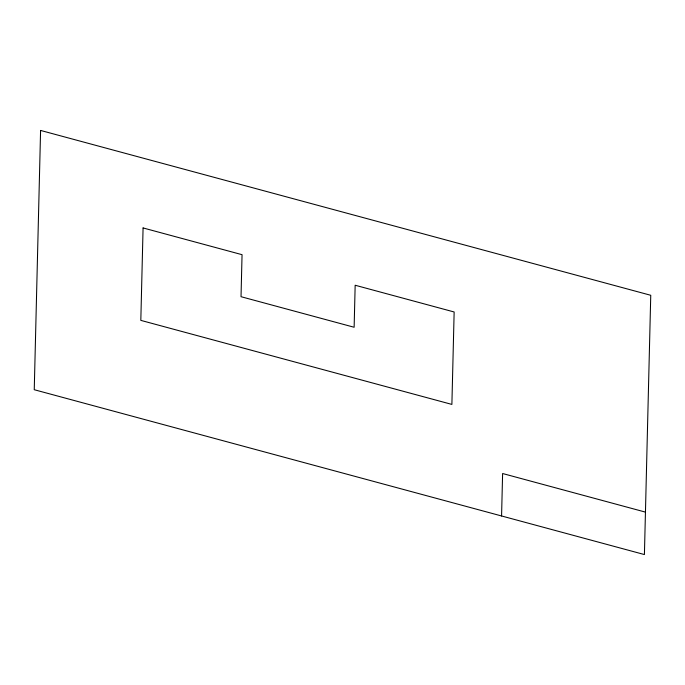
<?xml version="1.0" encoding="UTF-8"?>
<svg xmlns="http://www.w3.org/2000/svg" width="685" height="685" viewBox="0 0 685 685"><rect width="100%" height="100%" fill="white"/><g stroke="black" fill="none" stroke-linecap="round" stroke-linejoin="round"><path stroke-width="1.03" d="M501.574 515.968L502.61 473.523L645.45 512.115M40.586 130.441L34.25 389.714L644.414 554.559L650.75 295.286L40.586 130.441M143.079 227.942L140.819 320.375L451.886 404.415L454.146 311.983L355.164 285.243L354.136 327.259L241.026 296.699L242.053 254.683L143.079 227.942"/></g></svg>
